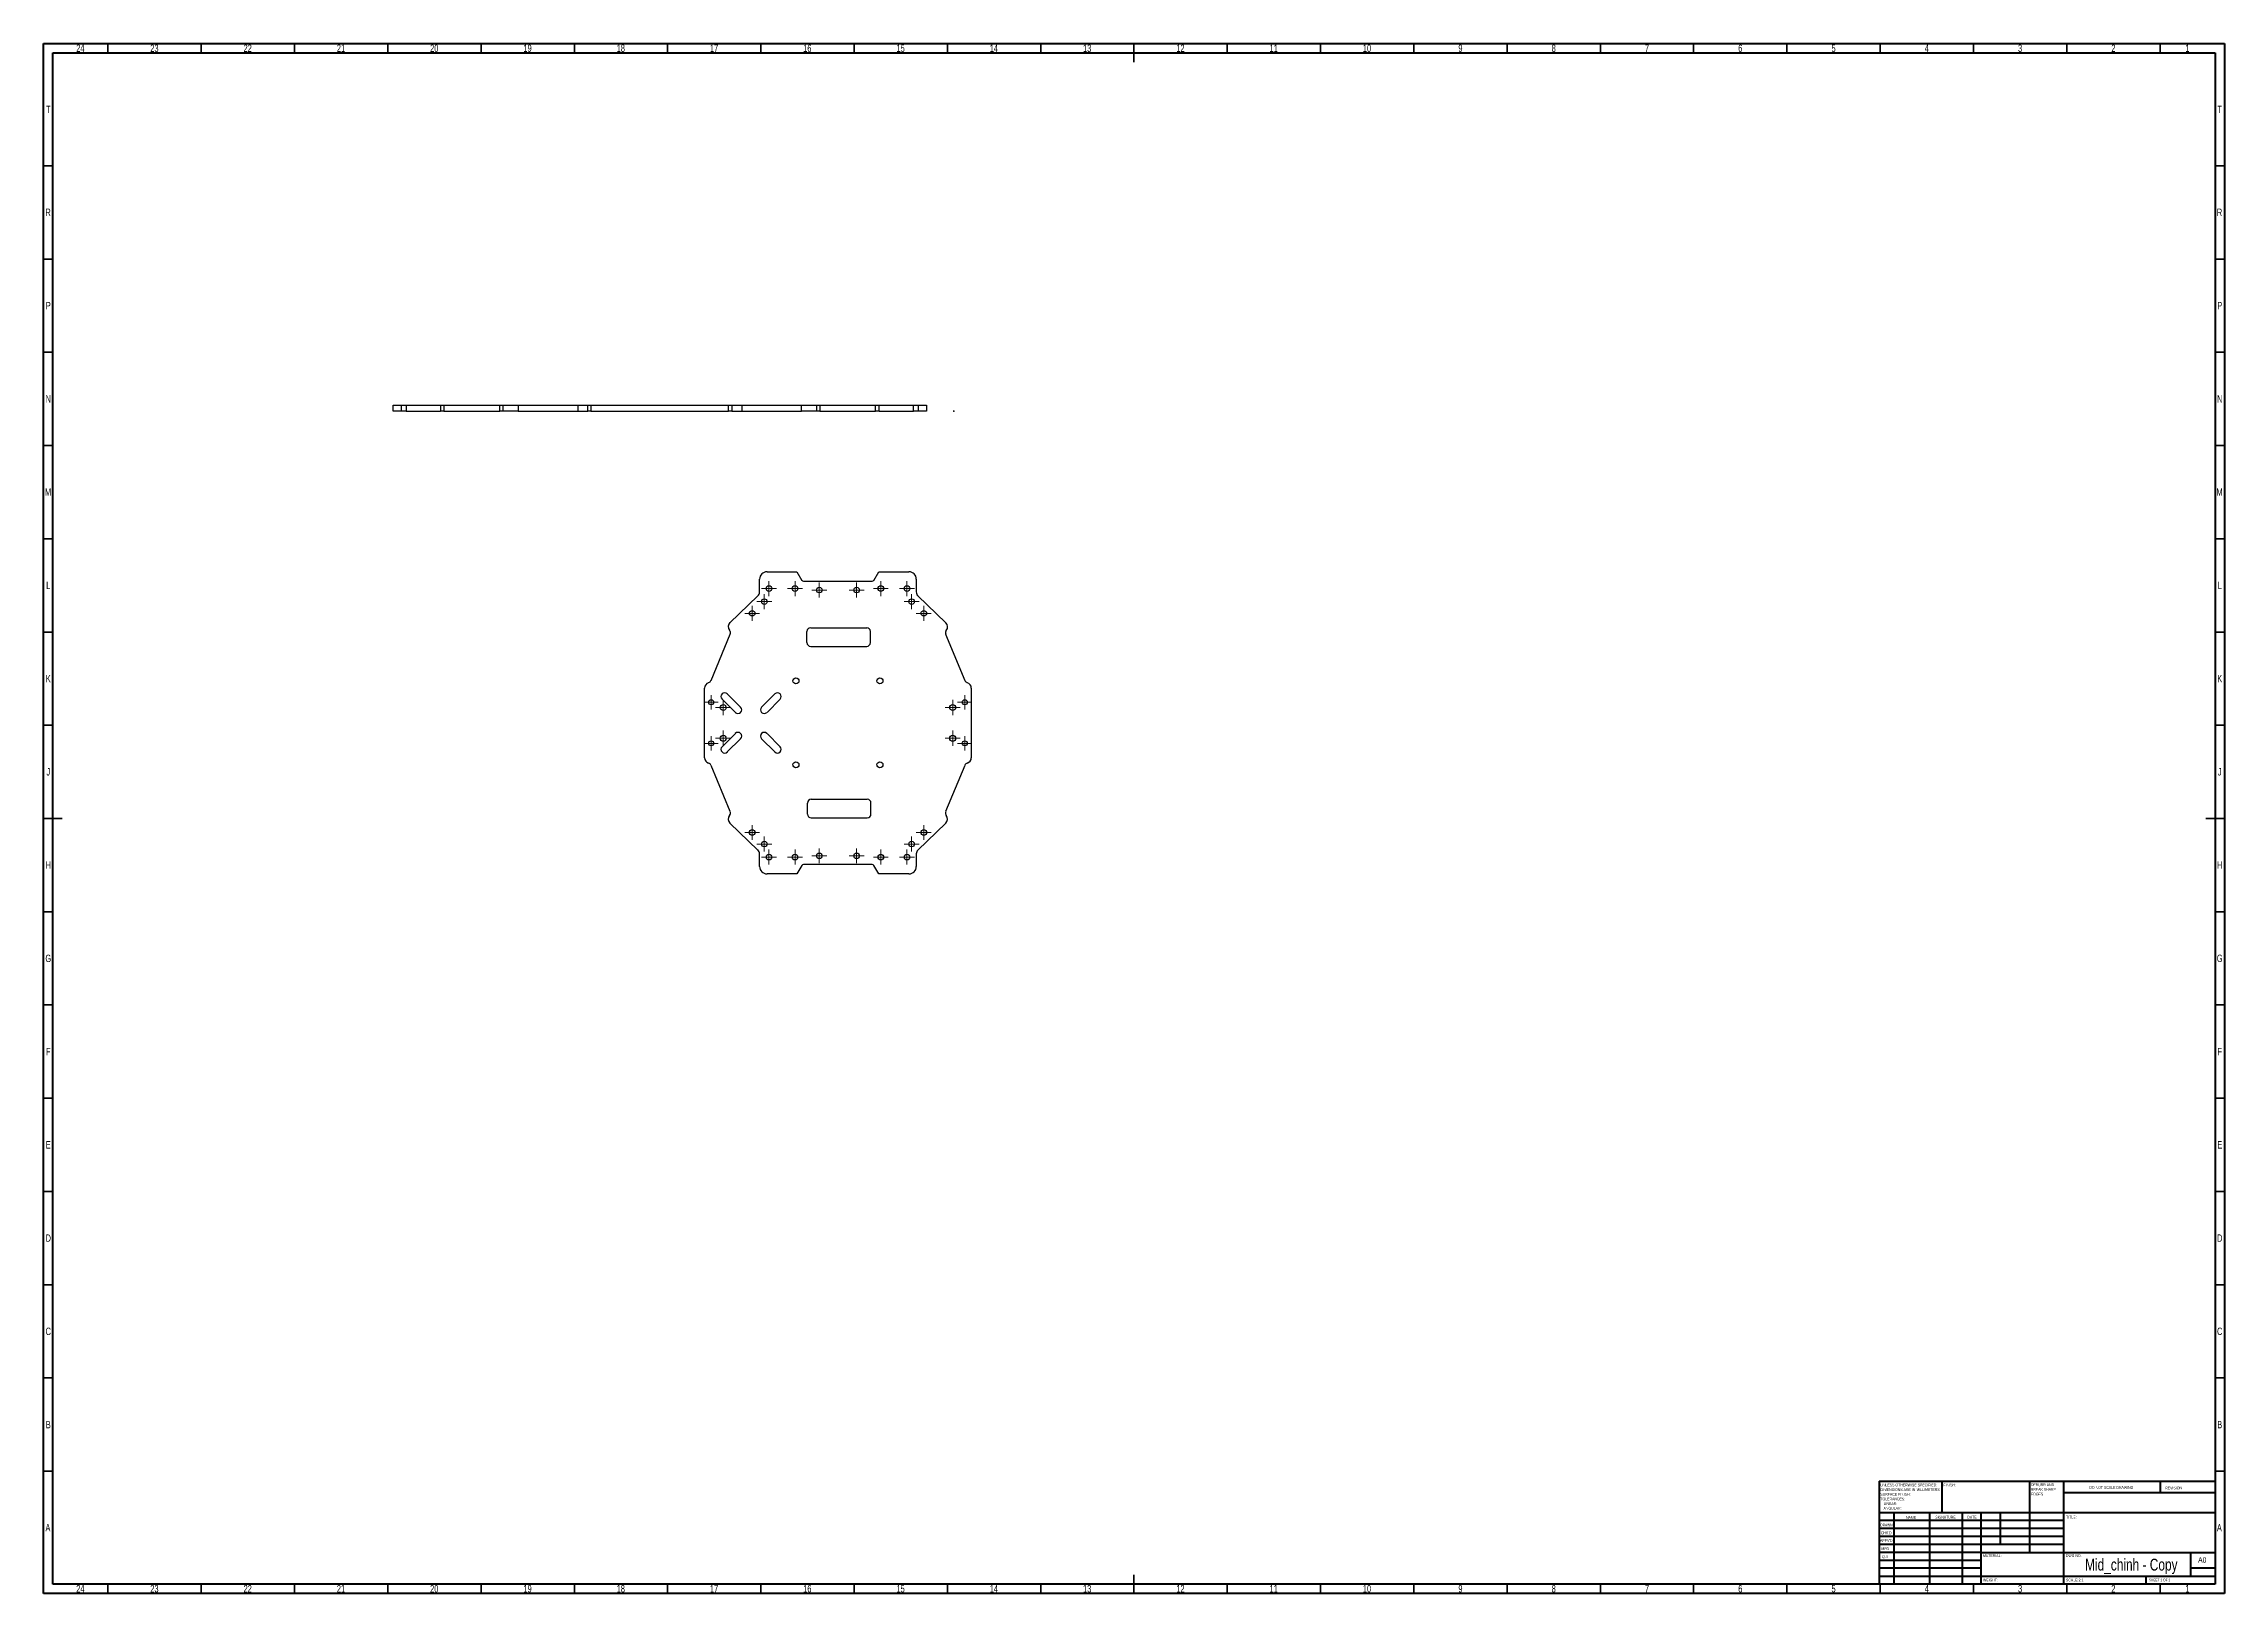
# Model space of a CAD drawing. Header units: millimetres. Extents: x 15 to 1184, y 5 to 836.
import ezdxf

# ---------------------------------------------------------------- set-up
doc = ezdxf.new("R2010")
doc.units = ezdxf.units.MM
doc.header["$PDSIZE"] = -1
doc.styles.add('SLDTEXTSTYLE0', font='TXT', dxfattribs={"width": 0.75})
doc.styles.add('SLDTEXTSTYLE1', font='TXT', dxfattribs={"width": 0.686449})
doc.styles.add('SLDTEXTSTYLE2', font='TXT', dxfattribs={"width": 0.6875})

# ---------------------------------------------------------------- blocks, each defined once
blk = doc.blocks.new('SW_CENTERMARKSYMBOL_0')
at = {"color": 0, "linetype": 'Continuous', "lineweight": 18}
for p, q in [((-5, 0), (-8, 0)), ((0, 0), (-5, 0)), ((0, 5), (0, 8)), ((0, 0), (0, 5)), ((0, 0), (0, -5)), ((0, 0), (5, 0)), ((5, 0), (8, 0)), ((0, -5), (0, -8))]:
    blk.add_line(p, q, dxfattribs=at)
blk = doc.blocks.new('SW_CENTERMARKSYMBOL_1')
at = {"color": 0, "linetype": 'Continuous', "lineweight": 18}
for p, q in [((-5, 0), (-8, 0)), ((0, 0), (-5, 0)), ((0, 5), (0, 8)), ((0, 0), (0, 5)), ((0, 0), (0, -5)), ((0, 0), (5, 0)), ((5, 0), (8, 0)), ((0, -5), (0, -8))]:
    blk.add_line(p, q, dxfattribs=at)
blk = doc.blocks.new('SW_CENTERMARKSYMBOL_2')
at = {"color": 0, "linetype": 'Continuous', "lineweight": 18}
for p, q in [((-5, 0), (-8.2, 0)), ((0, 0), (-5, 0)), ((0, 5), (0, 8.2)), ((0, 0), (0, 5)), ((0, 0), (0, -5)), ((0, 0), (5, 0)), ((5, 0), (8.2, 0)), ((0, -5), (0, -8.2))]:
    blk.add_line(p, q, dxfattribs=at)
blk = doc.blocks.new('SW_CENTERMARKSYMBOL_3')
at = {"color": 0, "linetype": 'Continuous', "lineweight": 18}
for p, q in [((-5, 0), (-8, 0)), ((0, 0), (-5, 0)), ((0, 5), (0, 8)), ((0, 0), (0, 5)), ((0, 0), (0, -5)), ((0, 0), (5, 0)), ((5, 0), (8, 0)), ((0, -5), (0, -8))]:
    blk.add_line(p, q, dxfattribs=at)
blk = doc.blocks.new('SW_CENTERMARKSYMBOL_4')
at = {"color": 0, "linetype": 'Continuous', "lineweight": 18}
for p, q in [((-5, 0), (-8, 0)), ((0, 0), (-5, 0)), ((0, 5), (0, 8)), ((0, 0), (0, 5)), ((0, 0), (0, -5)), ((0, 0), (5, 0)), ((5, 0), (8, 0)), ((0, -5), (0, -8))]:
    blk.add_line(p, q, dxfattribs=at)
blk = doc.blocks.new('SW_CENTERMARKSYMBOL_5')
at = {"color": 0, "linetype": 'Continuous', "lineweight": 18}
for p, q in [((-5, 0), (-7.7, 0)), ((0, 0), (-5, 0)), ((0, 5), (0, 7.7)), ((0, 0), (0, 5)), ((0, 0), (0, -5)), ((0, 0), (5, 0)), ((5, 0), (7.7, 0)), ((0, -5), (0, -7.7))]:
    blk.add_line(p, q, dxfattribs=at)
blk = doc.blocks.new('SW_CENTERMARKSYMBOL_6')
at = {"color": 0, "linetype": 'Continuous', "lineweight": 18}
for p, q in [((-5, 0), (-8, 0)), ((0, 0), (-5, 0)), ((0, 5), (0, 8)), ((0, 0), (0, 5)), ((0, 0), (0, -5)), ((0, 0), (5, 0)), ((5, 0), (8, 0)), ((0, -5), (0, -8))]:
    blk.add_line(p, q, dxfattribs=at)
blk = doc.blocks.new('SW_CENTERMARKSYMBOL_7')
at = {"color": 0, "linetype": 'Continuous', "lineweight": 18}
for p, q in [((-5, 0), (-8, 0)), ((0, 0), (-5, 0)), ((0, 5), (0, 8)), ((0, 0), (0, 5)), ((0, 0), (0, -5)), ((0, 0), (5, 0)), ((5, 0), (8, 0)), ((0, -5), (0, -8))]:
    blk.add_line(p, q, dxfattribs=at)
blk = doc.blocks.new('SW_CENTERMARKSYMBOL_8')
at = {"color": 0, "linetype": 'Continuous', "lineweight": 18}
for p, q in [((-5, 0), (-8, 0)), ((0, 0), (-5, 0)), ((0, 5), (0, 8)), ((0, 0), (0, 5)), ((0, 0), (0, -5)), ((0, 0), (5, 0)), ((5, 0), (8, 0)), ((0, -5), (0, -8))]:
    blk.add_line(p, q, dxfattribs=at)
blk = doc.blocks.new('SW_CENTERMARKSYMBOL_9')
at = {"color": 0, "linetype": 'Continuous', "lineweight": 18}
for p, q in [((-5, 0), (-8.2, 0)), ((0, 0), (-5, 0)), ((0, 5), (0, 8.2)), ((0, 0), (0, 5)), ((0, 0), (0, -5)), ((0, 0), (5, 0)), ((5, 0), (8.2, 0)), ((0, -5), (0, -8.2))]:
    blk.add_line(p, q, dxfattribs=at)
blk = doc.blocks.new('SW_CENTERMARKSYMBOL_10')
at = {"color": 0, "linetype": 'Continuous', "lineweight": 18}
for p, q in [((-5, 0), (-8, 0)), ((0, 0), (-5, 0)), ((0, 5), (0, 8)), ((0, 0), (0, 5)), ((0, 0), (0, -5)), ((0, 0), (5, 0)), ((5, 0), (8, 0)), ((0, -5), (0, -8))]:
    blk.add_line(p, q, dxfattribs=at)
blk = doc.blocks.new('SW_CENTERMARKSYMBOL_11')
at = {"color": 0, "linetype": 'Continuous', "lineweight": 18}
for p, q in [((-5, 0), (-8, 0)), ((0, 0), (-5, 0)), ((0, 5), (0, 8)), ((0, 0), (0, 5)), ((0, 0), (0, -5)), ((0, 0), (5, 0)), ((5, 0), (8, 0)), ((0, -5), (0, -8))]:
    blk.add_line(p, q, dxfattribs=at)
blk = doc.blocks.new('SW_CENTERMARKSYMBOL_12')
at = {"color": 0, "linetype": 'Continuous', "lineweight": 18}
for p, q in [((-5, 0), (-8.2, 0)), ((0, 0), (-5, 0)), ((0, 5), (0, 8.2)), ((0, 0), (0, 5)), ((0, 0), (0, -5)), ((0, 0), (5, 0)), ((5, 0), (8.2, 0)), ((0, -5), (0, -8.2))]:
    blk.add_line(p, q, dxfattribs=at)
blk = doc.blocks.new('SW_CENTERMARKSYMBOL_13')
at = {"color": 0, "linetype": 'Continuous', "lineweight": 18}
for p, q in [((-5, 0), (-7.7, 0)), ((0, 0), (-5, 0)), ((0, 5), (0, 7.7)), ((0, 0), (0, 5)), ((0, 0), (0, -5)), ((0, 0), (5, 0)), ((5, 0), (7.7, 0)), ((0, -5), (0, -7.7))]:
    blk.add_line(p, q, dxfattribs=at)
blk = doc.blocks.new('SW_CENTERMARKSYMBOL_14')
at = {"color": 0, "linetype": 'Continuous', "lineweight": 18}
for p, q in [((-5, 0), (-8, 0)), ((0, 0), (-5, 0)), ((0, 5), (0, 8)), ((0, 0), (0, 5)), ((0, 0), (0, -5)), ((0, 0), (5, 0)), ((5, 0), (8, 0)), ((0, -5), (0, -8))]:
    blk.add_line(p, q, dxfattribs=at)
blk = doc.blocks.new('SW_CENTERMARKSYMBOL_15')
at = {"color": 0, "linetype": 'Continuous', "lineweight": 18}
for p, q in [((-5, 0), (-8, 0)), ((0, 0), (-5, 0)), ((0, 5), (0, 8)), ((0, 0), (0, 5)), ((0, 0), (0, -5)), ((0, 0), (5, 0)), ((5, 0), (8, 0)), ((0, -5), (0, -8))]:
    blk.add_line(p, q, dxfattribs=at)
blk = doc.blocks.new('SW_CENTERMARKSYMBOL_16')
at = {"color": 0, "linetype": 'Continuous', "lineweight": 18}
for p, q in [((-5, 0), (-7.7, 0)), ((0, 0), (-5, 0)), ((0, 5), (0, 7.7)), ((0, 0), (0, 5)), ((0, 0), (0, -5)), ((0, 0), (5, 0)), ((5, 0), (7.7, 0)), ((0, -5), (0, -7.7))]:
    blk.add_line(p, q, dxfattribs=at)
blk = doc.blocks.new('SW_CENTERMARKSYMBOL_17')
at = {"color": 0, "linetype": 'Continuous', "lineweight": 18}
for p, q in [((-5, 0), (-8, 0)), ((0, 0), (-5, 0)), ((0, 5), (0, 8)), ((0, 0), (0, 5)), ((0, 0), (0, -5)), ((0, 0), (5, 0)), ((5, 0), (8, 0)), ((0, -5), (0, -8))]:
    blk.add_line(p, q, dxfattribs=at)
blk = doc.blocks.new('SW_CENTERMARKSYMBOL_18')
at = {"color": 0, "linetype": 'Continuous', "lineweight": 18}
for p, q in [((-5, 0), (-8.2, 0)), ((0, 0), (-5, 0)), ((0, 5), (0, 8.2)), ((0, 0), (0, 5)), ((0, 0), (0, -5)), ((0, 0), (5, 0)), ((5, 0), (8.2, 0)), ((0, -5), (0, -8.2))]:
    blk.add_line(p, q, dxfattribs=at)
blk = doc.blocks.new('SW_CENTERMARKSYMBOL_19')
at = {"color": 0, "linetype": 'Continuous', "lineweight": 18}
for p, q in [((-5, 0), (-8, 0)), ((0, 0), (-5, 0)), ((0, 5), (0, 8)), ((0, 0), (0, 5)), ((0, 0), (0, -5)), ((0, 0), (5, 0)), ((5, 0), (8, 0)), ((0, -5), (0, -8))]:
    blk.add_line(p, q, dxfattribs=at)
blk = doc.blocks.new('SW_CENTERMARKSYMBOL_20')
at = {"color": 0, "linetype": 'Continuous', "lineweight": 18}
for p, q in [((-5, 0), (-8, 0)), ((0, 0), (-5, 0)), ((0, 5), (0, 8)), ((0, 0), (0, 5)), ((0, 0), (0, -5)), ((0, 0), (5, 0)), ((5, 0), (8, 0)), ((0, -5), (0, -8))]:
    blk.add_line(p, q, dxfattribs=at)
blk = doc.blocks.new('SW_CENTERMARKSYMBOL_21')
at = {"color": 0, "linetype": 'Continuous', "lineweight": 18}
for p, q in [((-5, 0), (-7.7, 0)), ((0, 0), (-5, 0)), ((0, 5), (0, 7.7)), ((0, 0), (0, 5)), ((0, 0), (0, -5)), ((0, 0), (5, 0)), ((5, 0), (7.7, 0)), ((0, -5), (0, -7.7))]:
    blk.add_line(p, q, dxfattribs=at)
blk = doc.blocks.new('SW_CENTERMARKSYMBOL_22')
at = {"color": 0, "linetype": 'Continuous', "lineweight": 18}
for p, q in [((-5, 0), (-8, 0)), ((0, 0), (-5, 0)), ((0, 5), (0, 8)), ((0, 0), (0, 5)), ((0, 0), (0, -5)), ((0, 0), (5, 0)), ((5, 0), (8, 0)), ((0, -5), (0, -8))]:
    blk.add_line(p, q, dxfattribs=at)
blk = doc.blocks.new('SW_CENTERMARKSYMBOL_23')
at = {"color": 0, "linetype": 'Continuous', "lineweight": 18}
for p, q in [((-5, 0), (-8, 0)), ((0, 0), (-5, 0)), ((0, 5), (0, 8)), ((0, 0), (0, 5)), ((0, 0), (0, -5)), ((0, 0), (5, 0)), ((5, 0), (8, 0)), ((0, -5), (0, -8))]:
    blk.add_line(p, q, dxfattribs=at)
blk = doc.blocks.new('SW_CENTERMARKSYMBOL_24')
at = {"color": 0, "linetype": 'Continuous', "lineweight": 18}
for p, q in [((-5, 0), (-8, 0)), ((0, 0), (-5, 0)), ((0, 5), (0, 8)), ((0, 0), (0, 5)), ((0, 0), (0, -5)), ((0, 0), (5, 0)), ((5, 0), (8, 0)), ((0, -5), (0, -8))]:
    blk.add_line(p, q, dxfattribs=at)
blk = doc.blocks.new('SW_CENTERMARKSYMBOL_25')
at = {"color": 0, "linetype": 'Continuous', "lineweight": 18}
for p, q in [((-5, 0), (-8, 0)), ((0, 0), (-5, 0)), ((0, 5), (0, 8)), ((0, 0), (0, 5)), ((0, 0), (0, -5)), ((0, 0), (5, 0)), ((5, 0), (8, 0)), ((0, -5), (0, -8))]:
    blk.add_line(p, q, dxfattribs=at)
blk = doc.blocks.new('SW_CENTERMARKSYMBOL_26')
at = {"color": 0, "linetype": 'Continuous', "lineweight": 18}
for p, q in [((-5, 0), (-8, 0)), ((0, 0), (-5, 0)), ((0, 5), (0, 8)), ((0, 0), (0, 5)), ((0, 0), (0, -5)), ((0, 0), (5, 0)), ((5, 0), (8, 0)), ((0, -5), (0, -8))]:
    blk.add_line(p, q, dxfattribs=at)
blk = doc.blocks.new('SW_CENTERMARKSYMBOL_27')
at = {"color": 0, "linetype": 'Continuous', "lineweight": 18}
for p, q in [((-5, 0), (-8, 0)), ((0, 0), (-5, 0)), ((0, 5), (0, 8)), ((0, 0), (0, 5)), ((0, 0), (0, -5)), ((0, 0), (5, 0)), ((5, 0), (8, 0)), ((0, -5), (0, -8))]:
    blk.add_line(p, q, dxfattribs=at)

msp = doc.modelspace()

# ---------------------------------------------------------------- linework, layer by layer
at = {"color": 7, "linetype": 'Continuous', "lineweight": 70}
for p, q in [((15, 5), (15, 836)), ((15, 836), (1184, 836)), ((20, 10), (20, 831)), ((20, 831), (1179, 831)), ((1179, 831), (1179, 10)), ((1184, 836), (1184, 5)), ((1184, 5), (15, 5)), ((1179, 10), (20, 10))]:
    msp.add_line(p, q, dxfattribs=at)
at = {"color": 7, "linetype": 'Continuous', "lineweight": 35}
for p, q in [((49.5, 831), (49.5, 836)), ((99.5, 831), (99.5, 836)), ((149.5, 831), (149.5, 836)), ((199.5, 831), (199.5, 836)), ((249.5, 831), (249.5, 836)), ((299.5, 831), (299.5, 836)), ((349.5, 831), (349.5, 836)), ((399.5, 831), (399.5, 836)), ((449.5, 831), (449.5, 836)), ((499.5, 831), (499.5, 836)), ((549.5, 831), (549.5, 836)), ((599.5, 836), (599.5, 826)), ((599.5, 831), (599.5, 836)), ((649.5, 831), (649.5, 836)), ((699.5, 831), (699.5, 836)), ((749.5, 831), (749.5, 836)), ((799.5, 831), (799.5, 836)), ((849.5, 831), (849.5, 836)), ((899.5, 831), (899.5, 836)), ((949.5, 831), (949.5, 836)), ((999.5, 831), (999.5, 836)), ((1049.5, 831), (1049.5, 836)), ((1099.5, 831), (1099.5, 836)), ((1149.5, 831), (1149.5, 836)), ((20, 770.5), (15, 770.5)), ((1179, 770.5), (1184, 770.5)), ((20, 720.5), (15, 720.5)), ((1179, 720.5), (1184, 720.5)), ((20, 670.5), (15, 670.5)), ((1179, 670.5), (1184, 670.5)), ((20, 620.5), (15, 620.5)), ((1179, 620.5), (1184, 620.5)), ((20, 570.5), (15, 570.5)), ((1179, 570.5), (1184, 570.5)), ((20, 520.5), (15, 520.5)), ((1179, 520.5), (1184, 520.5)), ((20, 470.5), (15, 470.5)), ((1179, 470.5), (1184, 470.5)), ((15, 420.5), (25, 420.5)), ((20, 420.5), (15, 420.5)), ((1184, 420.5), (1174, 420.5)), ((1179, 420.5), (1184, 420.5)), ((20, 370.5), (15, 370.5)), ((1179, 370.5), (1184, 370.5)), ((20, 320.5), (15, 320.5)), ((1179, 320.5), (1184, 320.5)), ((20, 270.5), (15, 270.5)), ((1179, 270.5), (1184, 270.5)), ((20, 220.5), (15, 220.5)), ((1179, 220.5), (1184, 220.5)), ((20, 170.5), (15, 170.5)), ((1179, 170.5), (1184, 170.5)), ((20, 120.5), (15, 120.5)), ((1179, 120.5), (1184, 120.5)), ((20, 70.5), (15, 70.5)), ((1179, 70.5), (1184, 70.5)), ((599.5, 5), (599.5, 15)), ((49.5, 10), (49.5, 5)), ((99.5, 10), (99.5, 5)), ((149.5, 10), (149.5, 5)), ((199.5, 10), (199.5, 5)), ((249.5, 10), (249.5, 5)), ((299.5, 10), (299.5, 5)), ((349.5, 10), (349.5, 5)), ((399.5, 10), (399.5, 5)), ((449.5, 10), (449.5, 5)), ((499.5, 10), (499.5, 5)), ((549.5, 10), (549.5, 5)), ((599.5, 10), (599.5, 5)), ((649.5, 10), (649.5, 5)), ((699.5, 10), (699.5, 5)), ((749.5, 10), (749.5, 5)), ((799.5, 10), (799.5, 5)), ((849.5, 10), (849.5, 5)), ((899.5, 10), (899.5, 5)), ((949.5, 10), (949.5, 5)), ((999.5, 10), (999.5, 5)), ((1049.5, 10), (1049.5, 5)), ((1099.5, 10), (1099.5, 5)), ((1149.5, 10), (1149.5, 5))]:
    msp.add_line(p, q, dxfattribs=at)
at = {"color": 7, "linetype": 'Continuous', "lineweight": 25}
for p, q in [((202.3, 639), (202.3, 642.2)), ((202.3, 642.2), (206.7, 642.2)), ((206.7, 639), (202.3, 639)), ((206.7, 642.2), (206.7, 639)), ((206.7, 642.2), (209.3, 642.2)), ((209.3, 639), (206.7, 639)), ((209.3, 642.2), (209.3, 639)), ((209.3, 642.2), (227.7, 642.2)), ((209.3, 639), (227.7, 639)), ((227.7, 642.2), (227.7, 639)), ((227.7, 642.2), (229.6, 642.2)), ((229.6, 639), (227.7, 639)), ((229.6, 642.2), (229.6, 639)), ((229.6, 642.2), (259.5, 642.2)), ((229.6, 639), (259.5, 639)), ((259.5, 639), (259.5, 642.2)), ((259.5, 642.2), (261.3, 642.2)), ((261.3, 639), (259.5, 639)), ((261.3, 639), (261.3, 642.2)), ((261.3, 642.2), (269.3, 642.2)), ((269.3, 639), (261.3, 639)), ((269.3, 642.2), (269.3, 639)), ((269.3, 642.2), (301.3, 642.2)), ((269.3, 639), (301.3, 639)), ((301.3, 642.2), (301.3, 639)), ((301.3, 642.2), (306.7, 642.2)), ((301.3, 639), (306.7, 639)), ((306.7, 639), (306.7, 642.2)), ((306.7, 642.2), (308.4, 642.2)), ((308.4, 639), (306.7, 639)), ((308.4, 642.2), (308.4, 639)), ((308.4, 642.2), (382.2, 642.2)), ((308.4, 639), (382.2, 639)), ((382.2, 639), (382.2, 642.2)), ((382.2, 642.2), (383.9, 642.2)), ((383.9, 639), (382.2, 639)), ((383.9, 642.2), (383.9, 639)), ((383.9, 642.2), (389.3, 642.2)), ((383.9, 639), (389.3, 639)), ((389.3, 642.2), (389.3, 639)), ((389.3, 642.2), (421.3, 642.2)), ((389.3, 639), (421.3, 639)), ((421.3, 639), (421.3, 642.2)), ((421.3, 642.2), (429.3, 642.2)), ((429.3, 639), (421.3, 639)), ((429.3, 642.2), (429.3, 639)), ((429.3, 642.2), (431.1, 642.2)), ((431.1, 639), (429.3, 639)), ((431.1, 642.2), (431.1, 639)), ((431.1, 642.2), (461, 642.2)), ((431.1, 639), (461, 639)), ((461, 639), (461, 642.2)), ((461, 642.2), (462.9, 642.2)), ((462.9, 639), (461, 639)), ((462.9, 639), (462.9, 642.2)), ((462.9, 642.2), (481.3, 642.2)), ((462.9, 639), (481.3, 639)), ((481.3, 639), (481.3, 642.2)), ((481.3, 642.2), (483.9, 642.2)), ((483.9, 639), (481.3, 639)), ((483.9, 639), (483.9, 642.2)), ((483.9, 642.2), (488.3, 642.2)), ((488.3, 639), (483.9, 639)), ((488.3, 642.2), (488.3, 639)), ((402.8, 552.8), (418.8, 552.8)), ((418.8, 552.8), (421.5, 548.2)), ((460.1, 548.2), (462.8, 552.8)), ((462.8, 552.8), (478.8, 552.8)), ((382.9, 525.5), (397.9, 539.9)), ((398.8, 542), (398.8, 548.8)), ((422.3, 547.8), (459.2, 547.8)), ((482.8, 548.8), (482.8, 542)), ((483.7, 539.9), (498.6, 525.5)), ((372.8, 494.5), (383, 519.4)), ((424.2, 514.8), (424.2, 520.8)), ((426.2, 522.8), (456.2, 522.8)), ((458.2, 514.8), (458.2, 520.8)), ((498.5, 519.3), (508.8, 494.5)), ((426.2, 512.8), (456.2, 512.8)), ((369.3, 453.1), (369.3, 490.4)), ((385.8, 477.4), (378.7, 484.5)), ((381.5, 487.3), (388.6, 480.2)), ((399.9, 480.2), (407, 487.3)), ((409.8, 484.5), (402.8, 477.4)), ((512.3, 490.4), (512.3, 453.1)), ((378.7, 459), (385.8, 466.1)), ((388.6, 463.3), (381.5, 456.2)), ((407, 456.2), (399.9, 463.3)), ((402.8, 466.1), (409.8, 459)), ((383, 424.2), (372.8, 449)), ((508.8, 449), (498.5, 424.2)), ((424.5, 422.8), (424.5, 428.8)), ((426.5, 430.8), (456.5, 430.8)), ((458.5, 422.8), (458.5, 428.8)), ((397.9, 403.6), (382.9, 418)), ((426.5, 420.8), (456.5, 420.8)), ((498.6, 418), (483.7, 403.6)), ((398.8, 394.8), (398.8, 401.5)), ((482.8, 401.5), (482.8, 394.8)), ((418.8, 390.8), (402.8, 390.8)), ((421.5, 395.3), (418.8, 390.8)), ((459.2, 395.8), (422.3, 395.8)), ((462.8, 390.8), (460.1, 395.3)), ((478.8, 390.8), (462.8, 390.8))]:
    msp.add_line(p, q, dxfattribs=at)
at = {"color": 7, "linetype": 'Continuous'}
for q in [(502.9, 639.3), (503, 639)]:
    msp.add_line((502.9, 639), q, dxfattribs=at)
at = {"color": 7, "linetype": 'Continuous', "lineweight": 50}
for p, q in [((999, 65.2), (1179, 65.2)), ((999, 65.2), (999, 10)), ((1032.8, 48.2), (1032.8, 65.2)), ((1079.6, 65.2), (1079.6, 27)), ((1097.8, 65.2), (1097.8, 10)), ((1179, 58.9), (1097.8, 58.9)), ((1149.8, 58.9), (1149.8, 65.2)), ((1179, 48.2), (999, 48.2)), ((1006.8, 48.2), (1006.8, 10)), ((1026, 48.2), (1026, 10)), ((1043.4, 48.2), (1043.4, 10)), ((1053.6, 10), (1053.6, 48.2)), ((1064, 31.2), (1064, 48.2)), ((1097.8, 44), (999, 44)), ((1097.8, 39.8), (999, 39.8)), ((1097.8, 35.5), (999, 35.5)), ((1097.8, 31.2), (999, 31.2)), ((1053.6, 27), (999, 27)), ((1053.6, 27), (1179, 27)), ((1166, 14.2), (1166, 27)), ((1053.6, 22.7), (999, 22.7)), ((1053.6, 18.5), (999, 18.5)), ((999, 14.2), (1179, 14.2)), ((1142, 10), (1142, 14.2)), ((1179, 18.5), (1166, 18.5))]:
    msp.add_line(p, q, dxfattribs=at)
at = {"color": 7, "linetype": 'Continuous', "lineweight": 25}
for centre, radius in [((401.3, 536.8), 1.5), ((403.8, 543.8), 1.5), ((417.8, 543.8), 1.5), ((430.8, 543), 1.5), ((450.8, 543), 1.5), ((463.8, 543.8), 1.5), ((477.8, 543.8), 1.5), ((480.3, 536.8), 1.5), ((394.8, 530.5), 1.5), ((486.8, 530.5), 1.5), ((418.3, 494.3), 1.6), ((463.3, 494.3), 1.6), ((372.8, 482.8), 1.35), ((379.3, 480), 1.6), ((502.3, 480), 1.6), ((508.8, 482.8), 1.35), ((372.8, 460.8), 1.35), ((379.3, 463.5), 1.6), ((502.3, 463.5), 1.6), ((508.8, 460.8), 1.35), ((418.3, 449.3), 1.6), ((463.3, 449.3), 1.6), ((394.8, 413), 1.5), ((486.8, 413), 1.5), ((401.3, 406.8), 1.5), ((403.8, 399.8), 1.5), ((417.8, 399.8), 1.5), ((430.8, 400.5), 1.5), ((450.8, 400.5), 1.5), ((463.8, 399.8), 1.5), ((477.8, 399.8), 1.5), ((480.3, 406.8), 1.5)]:
    msp.add_circle(centre, radius, dxfattribs=at)
for centre, radius, start, end in [((402.8, 548.8), 4, 90, 180), ((478.8, 548.8), 4, 0, 90), ((395.8, 542), 3, 313.88, 0), ((422.3, 548.8), 1, 210.9638, 270), ((459.2, 548.8), 1, 270, 329.0362), ((485.8, 542), 3, 180, 226.12), ((385, 523.4), 3, 133.88, 220.3225), ((381.2, 520.1), 2, 337.5902, 40.3225), ((426.2, 520.8), 2, 90, 180), ((426.2, 514.8), 2, 180, 270), ((456.2, 520.8), 2, 0, 90), ((456.2, 514.8), 2, 270, 0), ((500.4, 520.1), 2, 139.6289, 202.4098), ((496.6, 523.3), 3, 319.6289, 46.12), ((372.3, 490.4), 3, 105.5291, 180), ((370.9, 495.3), 2, 285.5291, 337.5902), ((510.6, 495.3), 2, 202.4098, 254.4709), ((509.3, 490.4), 3, 0, 74.4709), ((380.1, 485.9), 2, 45, 225), ((387.2, 478.8), 2, 225, 45), ((401.3, 478.8), 2, 135, 315), ((408.4, 485.9), 2, 315, 135), ((380.1, 457.6), 2, 135, 315), ((387.2, 464.7), 2, 315, 135), ((401.3, 464.7), 2, 45, 225), ((408.4, 457.6), 2, 225, 45), ((372.3, 453.1), 3, 180, 254.4709), ((370.9, 448.3), 2, 22.4098, 74.4709), ((510.6, 448.3), 2, 105.5291, 157.5902), ((509.3, 453.1), 3, 285.5291, 0), ((385, 420.2), 3, 139.6775, 226.12), ((381.2, 423.4), 2, 319.6775, 22.4098), ((426.5, 428.8), 2, 90, 180), ((426.5, 422.8), 2, 180, 270), ((456.5, 428.8), 2, 0, 90), ((456.5, 422.8), 2, 270, 0), ((500.4, 423.4), 2, 157.5902, 220.3225), ((496.5, 420.2), 3, 313.88, 40.3225), ((395.8, 401.5), 3, 0, 46.12), ((485.8, 401.5), 3, 133.88, 180), ((402.8, 394.8), 4, 180, 270), ((422.3, 394.8), 1, 90, 149.0362), ((459.2, 394.8), 1, 30.9638, 90), ((478.8, 394.8), 4, 270, 0)]:
    msp.add_arc(centre, radius, start, end, dxfattribs=at)
at = {"color": 7, "linetype": 'Continuous'}
msp.add_point((502.9, 639), dxfattribs=at)

# ---------------------------------------------------------------- block references
at = {"color": 7, "linetype": 'Continuous', "lineweight": 0, "xscale": 0.5, "yscale": 0.5, "zscale": 0.5}
for name, p in [('SW_CENTERMARKSYMBOL_15', (401.3, 536.8)), ('SW_CENTERMARKSYMBOL_10', (403.8, 543.8)), ('SW_CENTERMARKSYMBOL_14', (417.8, 543.8)), ('SW_CENTERMARKSYMBOL_11', (430.8, 543)), ('SW_CENTERMARKSYMBOL_20', (450.8, 543)), ('SW_CENTERMARKSYMBOL_19', (463.8, 543.8)), ('SW_CENTERMARKSYMBOL_3', (477.8, 543.8)), ('SW_CENTERMARKSYMBOL_4', (480.3, 536.8)), ('SW_CENTERMARKSYMBOL_25', (394.8, 530.5)), ('SW_CENTERMARKSYMBOL_26', (486.8, 530.5)), ('SW_CENTERMARKSYMBOL_13', (372.8, 482.8)), ('SW_CENTERMARKSYMBOL_12', (379.3, 480)), ('SW_CENTERMARKSYMBOL_18', (502.3, 480)), ('SW_CENTERMARKSYMBOL_5', (508.8, 482.8)), ('SW_CENTERMARKSYMBOL_9', (379.3, 463.5)), ('SW_CENTERMARKSYMBOL_2', (502.3, 463.5)), ('SW_CENTERMARKSYMBOL_16', (372.8, 460.8)), ('SW_CENTERMARKSYMBOL_21', (508.8, 460.8)), ('SW_CENTERMARKSYMBOL_27', (394.8, 413)), ('SW_CENTERMARKSYMBOL_8', (401.3, 406.8)), ('SW_CENTERMARKSYMBOL_1', (480.3, 406.8)), ('SW_CENTERMARKSYMBOL_24', (486.8, 413)), ('SW_CENTERMARKSYMBOL_7', (403.8, 399.8)), ('SW_CENTERMARKSYMBOL_17', (417.8, 399.8)), ('SW_CENTERMARKSYMBOL_6', (430.8, 400.5)), ('SW_CENTERMARKSYMBOL_22', (450.8, 400.5)), ('SW_CENTERMARKSYMBOL_0', (463.8, 399.8)), ('SW_CENTERMARKSYMBOL_23', (477.8, 399.8))]:
    msp.add_blockref(name, p, dxfattribs=at)

# ---------------------------------------------------------------- texts
at = {"color": 7, "linetype": 'Continuous', "lineweight": 0}
for s, insert, char_height, attachment_point, style in [('24', (34.7, 835.5), 3.97, 2, 'SLDTEXTSTYLE0'), ('23', (74.4, 835.5), 3.97, 2, 'SLDTEXTSTYLE0'), ('22', (124.4, 835.5), 3.97, 2, 'SLDTEXTSTYLE0'), ('21', (174.4, 835.5), 3.97, 2, 'SLDTEXTSTYLE0'), ('20', (224.4, 835.5), 3.97, 2, 'SLDTEXTSTYLE0'), ('19', (274.4, 835.5), 3.97, 2, 'SLDTEXTSTYLE0'), ('18', (324.4, 835.5), 3.97, 2, 'SLDTEXTSTYLE0'), ('17', (374.4, 835.5), 3.97, 2, 'SLDTEXTSTYLE0'), ('16', (424.4, 835.5), 3.97, 2, 'SLDTEXTSTYLE0'), ('15', (474.4, 835.5), 3.97, 2, 'SLDTEXTSTYLE0'), ('14', (524.4, 835.5), 3.97, 2, 'SLDTEXTSTYLE0'), ('13', (574.4, 835.5), 3.97, 2, 'SLDTEXTSTYLE0'), ('12', (624.4, 835.5), 3.97, 2, 'SLDTEXTSTYLE0'), ('11', (674.4, 835.5), 3.97, 2, 'SLDTEXTSTYLE0'), ('10', (724.4, 835.5), 3.97, 2, 'SLDTEXTSTYLE0'), ('9', (774.5, 835.5), 3.97, 2, 'SLDTEXTSTYLE0'), ('8', (824.5, 835.5), 3.97, 2, 'SLDTEXTSTYLE0'), ('7', (874.5, 835.5), 3.97, 2, 'SLDTEXTSTYLE0'), ('6', (924.5, 835.5), 3.97, 2, 'SLDTEXTSTYLE0'), ('5', (974.5, 835.5), 3.97, 2, 'SLDTEXTSTYLE0'), ('4', (1024.5, 835.5), 3.97, 2, 'SLDTEXTSTYLE0'), ('3', (1074.5, 835.5), 3.97, 2, 'SLDTEXTSTYLE0'), ('2', (1124.5, 835.5), 3.97, 2, 'SLDTEXTSTYLE0'), ('1', (1164.2, 835.5), 3.97, 2, 'SLDTEXTSTYLE0'), ('T', (17.5, 802.7), 3.97, 2, 'SLDTEXTSTYLE0'), ('T', (1181.5, 802.7), 3.97, 2, 'SLDTEXTSTYLE0'), ('R', (17.4, 747.5), 3.97, 2, 'SLDTEXTSTYLE0'), ('R', (1181.4, 747.5), 3.97, 2, 'SLDTEXTSTYLE0'), ('P', (17.5, 697.5), 3.97, 2, 'SLDTEXTSTYLE0'), ('P', (1181.5, 697.5), 3.97, 2, 'SLDTEXTSTYLE0'), ('N', (17.5, 647.5), 3.97, 2, 'SLDTEXTSTYLE0'), ('N', (1181.5, 647.5), 3.97, 2, 'SLDTEXTSTYLE0'), ('M', (17.4, 597.5), 3.97, 2, 'SLDTEXTSTYLE0'), ('M', (1181.4, 597.5), 3.97, 2, 'SLDTEXTSTYLE0'), ('L', (17.5, 547.5), 3.97, 2, 'SLDTEXTSTYLE0'), ('L', (1181.5, 547.5), 3.97, 2, 'SLDTEXTSTYLE0'), ('K', (17.5, 497.5), 3.97, 2, 'SLDTEXTSTYLE0'), ('K', (1181.5, 497.5), 3.97, 2, 'SLDTEXTSTYLE0'), ('J', (17.5, 447.5), 3.97, 2, 'SLDTEXTSTYLE0'), ('J', (1181.5, 447.5), 3.97, 2, 'SLDTEXTSTYLE0'), ('H', (17.5, 397.5), 3.97, 2, 'SLDTEXTSTYLE0'), ('H', (1181.5, 397.5), 3.97, 2, 'SLDTEXTSTYLE0'), ('G', (17.5, 347.5), 3.97, 2, 'SLDTEXTSTYLE0'), ('G', (1181.5, 347.5), 3.97, 2, 'SLDTEXTSTYLE0'), ('F', (17.5, 297.5), 3.97, 2, 'SLDTEXTSTYLE0'), ('F', (1181.5, 297.5), 3.97, 2, 'SLDTEXTSTYLE0'), ('E', (17.5, 247.5), 3.97, 2, 'SLDTEXTSTYLE0'), ('E', (1181.5, 247.5), 3.97, 2, 'SLDTEXTSTYLE0'), ('D', (17.5, 197.5), 3.97, 2, 'SLDTEXTSTYLE0'), ('D', (1181.5, 197.5), 3.97, 2, 'SLDTEXTSTYLE0'), ('C', (17.5, 147.5), 3.97, 2, 'SLDTEXTSTYLE0'), ('C', (1181.5, 147.5), 3.97, 2, 'SLDTEXTSTYLE0'), ('B', (17.5, 97.5), 3.97, 2, 'SLDTEXTSTYLE0'), ('B', (1181.5, 97.5), 3.97, 2, 'SLDTEXTSTYLE0'), ('UNLESS OTHERWISE SPECIFIED:', (999.6, 63.9), 1.5, 1, 'SLDTEXTSTYLE0'), ('DIMENSIONS ARE IN MILLIMETERS', (999.6, 61.4), 1.5, 1, 'SLDTEXTSTYLE0'), ('SURFACE FINISH:', (999.6, 58.9), 1.5, 1, 'SLDTEXTSTYLE0'), ('FINISH:', (1033.4, 63.9), 1.5, 1, 'SLDTEXTSTYLE0'), ('DEBURR AND', (1080.3, 64), 1.5, 1, 'SLDTEXTSTYLE0'), ('BREAK SHARP', (1080.3, 61.5), 1.5, 1, 'SLDTEXTSTYLE0'), ('EDGES', (1080.3, 59), 1.5, 1, 'SLDTEXTSTYLE0'), ('DO NOT SCALE DRAWING', (1111.6, 62.5), 1.5, 1, 'SLDTEXTSTYLE0'), ('REVISION', (1152.3, 62.3), 1.5, 1, 'SLDTEXTSTYLE0'), ('TOLERANCES:', (999.6, 56.4), 1.5, 1, 'SLDTEXTSTYLE0'), ('ANGULAR:', (1001.3, 51.4), 1.5, 1, 'SLDTEXTSTYLE0'), ('LINEAR:', (1001.3, 53.9), 1.5, 1, 'SLDTEXTSTYLE0'), ('A', (17.3, 42.2), 3.97, 2, 'SLDTEXTSTYLE0'), ('DRAWN', (999.6, 42.4), 1.5, 1, 'SLDTEXTSTYLE1'), ("CHK'D", (999.9, 38.2), 1.5, 1, 'SLDTEXTSTYLE0'), ('NAME', (1013.3, 46.5), 1.5, 1, 'SLDTEXTSTYLE0'), ('SIGNATURE', (1029, 46.6), 1.5, 1, 'SLDTEXTSTYLE0'), ('DATE', (1046.2, 46.6), 1.5, 1, 'SLDTEXTSTYLE0'), ('TITLE:', (1099.1, 46.6), 1.5, 1, 'SLDTEXTSTYLE0'), ('A', (1181.3, 42.2), 3.97, 2, 'SLDTEXTSTYLE0'), ("APPV'D", (999.4, 34.1), 1.5, 1, 'SLDTEXTSTYLE0'), ('MFG', (1000.1, 29.7), 1.5, 1, 'SLDTEXTSTYLE0'), ('Q.A', (1000.5, 25.5), 1.5, 1, 'SLDTEXTSTYLE0'), ('MATERIAL:', (1054.6, 26), 1.5, 1, 'SLDTEXTSTYLE0'), ('DWG NO.', (1099, 26), 1.5, 1, 'SLDTEXTSTYLE0'), ('Mid_chinh - Copy', (1134.1, 23.6), 6.35, 2, 'SLDTEXTSTYLE0'), ('A0', (1169.9, 24.4), 2.91, 1, 'SLDTEXTSTYLE0'), ('WEIGHT:', (1054.6, 12.9), 1.5, 1, 'SLDTEXTSTYLE0'), ('SCALE:2:1', (1099.1, 12.9), 1.5, 1, 'SLDTEXTSTYLE0'), ('SHEET 1 OF 1', (1143.5, 12.9), 1.5, 1, 'SLDTEXTSTYLE2'), ('24', (34.7, 9.5), 3.97, 2, 'SLDTEXTSTYLE0'), ('23', (74.4, 9.5), 3.97, 2, 'SLDTEXTSTYLE0'), ('22', (124.4, 9.5), 3.97, 2, 'SLDTEXTSTYLE0'), ('21', (174.4, 9.5), 3.97, 2, 'SLDTEXTSTYLE0'), ('20', (224.4, 9.5), 3.97, 2, 'SLDTEXTSTYLE0'), ('19', (274.4, 9.5), 3.97, 2, 'SLDTEXTSTYLE0'), ('18', (324.4, 9.5), 3.97, 2, 'SLDTEXTSTYLE0'), ('17', (374.4, 9.5), 3.97, 2, 'SLDTEXTSTYLE0'), ('16', (424.4, 9.5), 3.97, 2, 'SLDTEXTSTYLE0'), ('15', (474.4, 9.5), 3.97, 2, 'SLDTEXTSTYLE0'), ('14', (524.4, 9.5), 3.97, 2, 'SLDTEXTSTYLE0'), ('13', (574.4, 9.5), 3.97, 2, 'SLDTEXTSTYLE0'), ('12', (624.4, 9.5), 3.97, 2, 'SLDTEXTSTYLE0'), ('11', (674.4, 9.5), 3.97, 2, 'SLDTEXTSTYLE0'), ('10', (724.4, 9.5), 3.97, 2, 'SLDTEXTSTYLE0'), ('9', (774.5, 9.5), 3.97, 2, 'SLDTEXTSTYLE0'), ('8', (824.5, 9.5), 3.97, 2, 'SLDTEXTSTYLE0'), ('7', (874.5, 9.5), 3.97, 2, 'SLDTEXTSTYLE0'), ('6', (924.5, 9.5), 3.97, 2, 'SLDTEXTSTYLE0'), ('5', (974.5, 9.5), 3.97, 2, 'SLDTEXTSTYLE0'), ('4', (1024.5, 9.5), 3.97, 2, 'SLDTEXTSTYLE0'), ('3', (1074.5, 9.5), 3.97, 2, 'SLDTEXTSTYLE0'), ('2', (1124.5, 9.5), 3.97, 2, 'SLDTEXTSTYLE0'), ('1', (1164.2, 9.5), 3.97, 2, 'SLDTEXTSTYLE0')]:
    msp.add_mtext(s, dxfattribs=dict(at, insert=insert, char_height=char_height, attachment_point=attachment_point, style=style))

doc.saveas('drawing.dxf')
